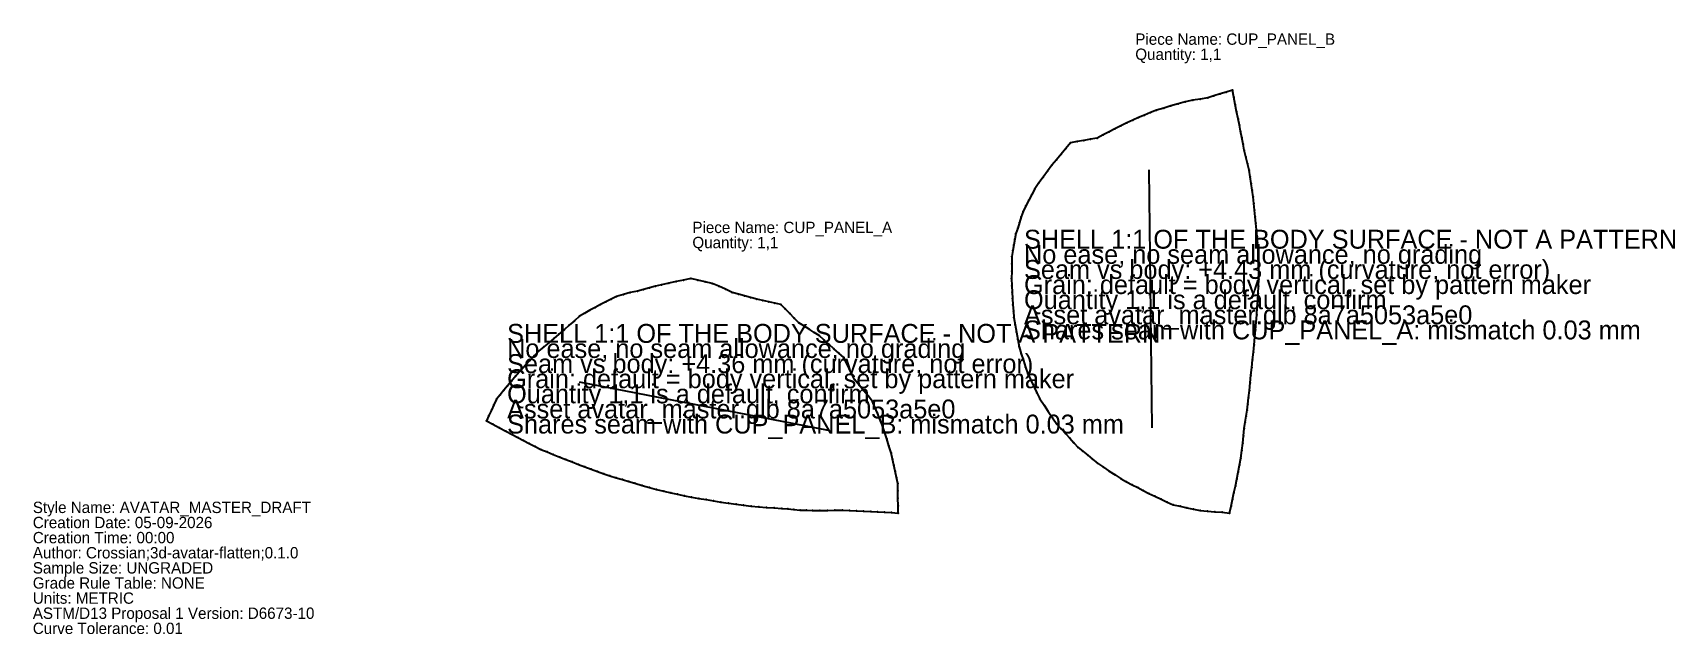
# Model space of a CAD drawing. Extents: x 0 to 434, y -32 to 127.
import ezdxf

# ---------------------------------------------------------------- set-up
doc = ezdxf.new("R2010")
doc.units = 0

# ---------------------------------------------------------------- blocks, each defined once
blk = doc.blocks.new('CUP_PANEL_A')
at = {"layer": '1'}
blk.add_lwpolyline([(108.88, 0), (108.85, 1.95), (108.82, 3.9), (108.79, 5.86), (108.76, 7.82), (108.41, 9.43), (108.05, 11.05), (107.7, 12.67), (107.34, 14.29), (106.98, 15.91), (106.41, 17.76), (105.83, 19.62), (105.24, 21.47), (104.65, 23.33), (104.01, 24.87), (103.37, 26.42), (102.72, 27.97), (102.06, 29.52), (100.91, 30.97), (99.74, 32.41), (98.55, 33.86), (97.35, 35.3), (96.63, 36.75), (95.91, 38.21), (95.18, 39.67), (94.46, 41.11), (93.18, 42.27), (91.89, 43.43), (90.61, 44.59), (89.31, 45.76), (88, 46.93), (86.69, 47.8), (85.33, 48.65), (83.96, 49.49), (82.58, 50.34), (81.39, 51.57), (80.2, 52.79), (79, 54), (77.83, 55.19), (76.24, 55.54), (74.65, 55.89), (73.06, 56.25), (71.47, 56.6), (69.85, 57.05), (68.24, 57.5), (66.62, 57.94), (64.99, 58.38), (63.2, 59.23), (61.45, 60), (59.7, 60.76), (57.81, 61.19), (55.91, 61.63), (54.01, 62.07), (52.07, 61.65), (50.13, 61.24), (48.19, 60.82), (46.26, 60.41), (44.67, 59.99), (43.08, 59.56), (41.49, 59.14), (39.9, 58.72), (38.02, 58.33), (36.22, 57.79), (34.41, 57.26), (32.97, 56.58), (31.53, 55.9), (30.11, 55.19), (28.73, 54.41), (27.35, 53.64), (25.98, 52.86), (24.6, 52.07), (23.23, 50.87), (21.86, 49.68), (20.49, 48.49), (19.13, 47.29), (17.79, 46.18), (16.45, 45.07), (15.12, 43.95), (13.78, 42.84), (12.63, 41.59), (11.48, 40.34), (10.34, 39.09), (9.05, 37.72), (7.79, 36.31), (6.56, 34.89), (5.57, 33.69), (4.59, 32.48), (3.59, 31.28), (2.59, 30.1), (1.95, 28.66), (1.31, 27.23), (0.65, 25.79), (0, 24.37), (1.7, 23.47), (3.39, 22.57), (5.11, 21.65), (6.8, 20.76), (8.3, 19.97), (9.79, 19.18), (11.29, 18.38), (12.85, 17.58), (14.38, 16.84), (16.02, 16.15), (17.65, 15.46), (19.34, 14.78), (21.01, 14.17), (22.68, 13.55), (24.32, 12.88), (25.96, 12.21), (27.65, 11.59), (29.33, 10.98), (31, 10.38), (32.62, 9.84), (34.29, 9.33), (35.95, 8.85), (37.61, 8.36), (39.26, 7.87), (41.16, 7.33), (43.06, 6.79), (44.97, 6.26), (46.88, 5.75), (48.7, 5.36), (50.53, 4.98), (52.36, 4.59), (54.19, 4.22), (56.13, 3.88), (58.08, 3.54), (60.03, 3.2), (62, 2.9), (64, 2.61), (65.99, 2.33), (67.99, 2.06), (69.99, 1.84), (72.02, 1.66), (74.02, 1.49), (76.04, 1.35), (78.06, 1.23), (79.68, 1.09), (81.3, 0.94), (82.95, 0.8), (84.58, 0.73), (86.19, 0.66), (88.17, 0.68), (90.16, 0.7), (92.12, 0.73), (94.1, 0.77), (95.99, 0.68), (97.86, 0.6), (99.74, 0.51), (101.62, 0.42), (103.43, 0.32), (105.25, 0.21), (107.06, 0.11)], close=True, dxfattribs=at)
at = {"layer": '2'}
for p in [(77.83, 55.19), (0, 24.37), (108.88, 0)]:
    blk.add_point(p, dxfattribs=at)
at = {"layer": '3'}
for p in [(48.19, 60.82), (50.13, 61.24), (52.07, 61.65), (54.01, 62.07), (55.91, 61.63), (57.81, 61.19), (32.97, 56.58), (34.41, 57.26), (36.22, 57.79), (38.02, 58.33), (39.9, 58.72), (41.49, 59.14), (43.08, 59.56), (44.67, 59.99), (46.26, 60.41), (59.7, 60.76), (61.45, 60), (63.2, 59.23), (64.99, 58.38), (66.62, 57.94), (68.24, 57.5), (69.85, 57.05), (71.47, 56.6), (25.98, 52.86), (27.35, 53.64), (28.73, 54.41), (30.11, 55.19), (31.53, 55.9), (73.06, 56.25), (74.65, 55.89), (76.24, 55.54), (79, 54), (80.2, 52.79), (20.49, 48.49), (21.86, 49.68), (23.23, 50.87), (24.6, 52.07), (81.39, 51.57), (82.58, 50.34), (83.96, 49.49), (85.33, 48.65), (86.69, 47.8), (15.12, 43.95), (16.45, 45.07), (17.79, 46.18), (19.13, 47.29), (88, 46.93), (89.31, 45.76), (90.61, 44.59), (11.48, 40.34), (12.63, 41.59), (13.78, 42.84), (91.89, 43.43), (93.18, 42.27), (94.46, 41.11), (95.18, 39.67), (6.56, 34.89), (7.79, 36.31), (9.05, 37.72), (10.34, 39.09), (95.91, 38.21), (96.63, 36.75), (97.35, 35.3), (3.59, 31.28), (4.59, 32.48), (5.57, 33.69), (98.55, 33.86), (99.74, 32.41), (100.91, 30.97), (1.31, 27.23), (1.95, 28.66), (2.59, 30.1), (102.06, 29.52), (102.72, 27.97), (103.37, 26.42), (0.65, 25.79), (1.7, 23.47), (3.39, 22.57), (104.01, 24.87), (104.65, 23.33), (5.11, 21.65), (6.8, 20.76), (8.3, 19.97), (9.79, 19.18), (11.29, 18.38), (12.85, 17.58), (105.24, 21.47), (105.83, 19.62), (106.41, 17.76), (14.38, 16.84), (16.02, 16.15), (17.65, 15.46), (19.34, 14.78), (21.01, 14.17), (22.68, 13.55), (106.98, 15.91), (107.34, 14.29), (24.32, 12.88), (25.96, 12.21), (27.65, 11.59), (29.33, 10.98), (31, 10.38), (32.62, 9.84), (34.29, 9.33), (35.95, 8.85), (107.7, 12.67), (108.05, 11.05), (108.41, 9.43), (37.61, 8.36), (39.26, 7.87), (41.16, 7.33), (43.06, 6.79), (44.97, 6.26), (46.88, 5.75), (48.7, 5.36), (50.53, 4.98), (52.36, 4.59), (108.76, 7.82), (108.79, 5.86), (54.19, 4.22), (56.13, 3.88), (58.08, 3.54), (60.03, 3.2), (62, 2.9), (64, 2.61), (65.99, 2.33), (67.99, 2.06), (69.99, 1.84), (72.02, 1.66), (74.02, 1.49), (76.04, 1.35), (78.06, 1.23), (79.68, 1.09), (81.3, 0.94), (82.95, 0.8), (84.58, 0.73), (86.19, 0.66), (88.17, 0.68), (90.16, 0.7), (92.12, 0.73), (94.1, 0.77), (95.99, 0.68), (97.86, 0.6), (99.74, 0.51), (101.62, 0.42), (103.43, 0.32), (105.25, 0.21), (107.06, 0.11), (108.82, 3.9), (108.85, 1.95)]:
    blk.add_point(p, dxfattribs=at)
at = {"layer": '7'}
blk.add_line((24.53, 34.68), (90.36, 21.9), dxfattribs=at)
at = {"layer": '84'}
blk.add_lwpolyline([(108.88, 0), (108.85, 1.95), (108.82, 3.9), (108.79, 5.86), (108.76, 7.82), (108.41, 9.43), (108.05, 11.05), (107.7, 12.67), (107.34, 14.29), (106.98, 15.91), (106.41, 17.76), (105.83, 19.62), (105.24, 21.47), (104.65, 23.33), (104.01, 24.87), (103.37, 26.42), (102.72, 27.97), (102.06, 29.52), (100.91, 30.97), (99.74, 32.41), (98.55, 33.86), (97.35, 35.3), (96.63, 36.75), (95.91, 38.21), (95.18, 39.67), (94.46, 41.11), (93.18, 42.27), (91.89, 43.43), (90.61, 44.59), (89.31, 45.76), (88, 46.93), (86.69, 47.8), (85.33, 48.65), (83.96, 49.49), (82.58, 50.34), (81.39, 51.57), (80.2, 52.79), (79, 54), (77.83, 55.19), (76.24, 55.54), (74.65, 55.89), (73.06, 56.25), (71.47, 56.6), (69.85, 57.05), (68.24, 57.5), (66.62, 57.94), (64.99, 58.38), (63.2, 59.23), (61.45, 60), (59.7, 60.76), (57.81, 61.19), (55.91, 61.63), (54.01, 62.07), (52.07, 61.65), (50.13, 61.24), (48.19, 60.82), (46.26, 60.41), (44.67, 59.99), (43.08, 59.56), (41.49, 59.14), (39.9, 58.72), (38.02, 58.33), (36.22, 57.79), (34.41, 57.26), (32.97, 56.58), (31.53, 55.9), (30.11, 55.19), (28.73, 54.41), (27.35, 53.64), (25.98, 52.86), (24.6, 52.07), (23.23, 50.87), (21.86, 49.68), (20.49, 48.49), (19.13, 47.29), (17.79, 46.18), (16.45, 45.07), (15.12, 43.95), (13.78, 42.84), (12.63, 41.59), (11.48, 40.34), (10.34, 39.09), (9.05, 37.72), (7.79, 36.31), (6.56, 34.89), (5.57, 33.69), (4.59, 32.48), (3.59, 31.28), (2.59, 30.1), (1.95, 28.66), (1.31, 27.23), (0.65, 25.79), (0, 24.37), (1.7, 23.47), (3.39, 22.57), (5.11, 21.65), (6.8, 20.76), (8.3, 19.97), (9.79, 19.18), (11.29, 18.38), (12.85, 17.58), (14.38, 16.84), (16.02, 16.15), (17.65, 15.46), (19.34, 14.78), (21.01, 14.17), (22.68, 13.55), (24.32, 12.88), (25.96, 12.21), (27.65, 11.59), (29.33, 10.98), (31, 10.38), (32.62, 9.84), (34.29, 9.33), (35.95, 8.85), (37.61, 8.36), (39.26, 7.87), (41.16, 7.33), (43.06, 6.79), (44.97, 6.26), (46.88, 5.75), (48.7, 5.36), (50.53, 4.98), (52.36, 4.59), (54.19, 4.22), (56.13, 3.88), (58.08, 3.54), (60.03, 3.2), (62, 2.9), (64, 2.61), (65.99, 2.33), (67.99, 2.06), (69.99, 1.84), (72.02, 1.66), (74.02, 1.49), (76.04, 1.35), (78.06, 1.23), (79.68, 1.09), (81.3, 0.94), (82.95, 0.8), (84.58, 0.73), (86.19, 0.66), (88.17, 0.68), (90.16, 0.7), (92.12, 0.73), (94.1, 0.77), (95.99, 0.68), (97.86, 0.6), (99.74, 0.51), (101.62, 0.42), (103.43, 0.32), (105.25, 0.21), (107.06, 0.11)], close=True, dxfattribs=at)
at = {"layer": '1'}
for s, p in [('Piece Name: CUP_PANEL_A', (54.44, 74.07)), ('Quantity: 1,1', (54.44, 70.07))]:
    blk.add_text(s, height=3, dxfattribs=at).set_placement(p)
at = {"layer": '15'}
for s, p in [('SHELL 1:1 OF THE BODY SURFACE - NOT A PATTERN', (5.44, 45.03)), ('No ease, no seam allowance, no grading', (5.44, 41.03)), ('Seam vs body: +4.36 mm (curvature, not error)', (5.44, 37.03)), ('Grain: default = body vertical, set by pattern maker', (5.44, 33.03)), ('Quantity 1,1 is a default, confirm', (5.44, 29.03)), ('Asset avatar_master.glb 8a7a5053a5e0', (5.44, 25.03)), ('Shares seam with CUP_PANEL_B: mismatch 0.03 mm', (5.44, 21.03))]:
    blk.add_text(s, height=5, dxfattribs=at).set_placement(p)
blk = doc.blocks.new('CUP_PANEL_B')
at = {"layer": '1'}
blk.add_lwpolyline([(58.38, 111.88), (56.76, 111.37), (55.13, 110.86), (53.5, 110.34), (51.86, 109.82), (49.87, 109.51), (47.88, 109.2), (45.9, 108.82), (44, 108.27), (42.11, 107.71), (40.22, 107.15), (38.33, 106.59), (36.75, 105.93), (35.17, 105.27), (33.57, 104.6), (32.01, 103.91), (30.44, 103.22), (28.88, 102.42), (27.31, 101.62), (25.76, 100.82), (24.21, 100.02), (22.66, 99.21), (20.89, 98.9), (19.11, 98.58), (17.33, 98.27), (15.57, 97.94), (14.33, 96.45), (13.1, 94.96), (11.86, 93.47), (10.63, 91.99), (9.5, 90.43), (8.36, 88.87), (7.22, 87.32), (6.09, 85.77), (5.32, 84.27), (4.55, 82.78), (3.78, 81.28), (3.02, 79.78), (2.54, 78.32), (2.07, 76.86), (1.6, 75.4), (1.13, 73.94), (0.86, 72.43), (0.59, 70.92), (0.32, 69.42), (0.05, 67.91), (0.04, 65.96), (0.02, 64.02), (0, 62.07), (0.02, 60.11), (0.11, 58.44), (0.21, 56.77), (0.32, 55.1), (0.45, 53.43), (0.59, 51.76), (0.9, 49.81), (1.26, 47.84), (1.62, 45.89), (1.98, 43.94), (2.54, 42.16), (3.11, 40.38), (3.69, 38.59), (4.27, 36.82), (5.06, 35.16), (5.85, 33.5), (6.64, 31.84), (7.44, 30.19), (8.57, 28.51), (9.7, 26.83), (10.83, 25.15), (11.96, 23.48), (13.09, 22.26), (14.22, 21.04), (15.35, 19.82), (16.48, 18.6), (17.61, 17.38), (18.86, 16.33), (20.14, 15.3), (21.42, 14.26), (22.69, 13.22), (24.25, 12.15), (25.8, 11.11), (27.36, 10.07), (28.92, 9.03), (30.39, 8.25), (31.86, 7.48), (33.34, 6.72), (34.81, 5.95), (36.28, 5.19), (37.9, 4.43), (39.52, 3.67), (41.13, 2.91), (42.74, 2.15), (44.53, 1.78), (46.31, 1.41), (48.1, 1.03), (49.89, 0.67), (51.83, 0.51), (53.77, 0.35), (55.71, 0.19), (57.65, 0), (58.03, 1.78), (58.41, 3.56), (58.79, 5.35), (59.16, 7.13), (59.52, 8.98), (59.89, 10.83), (60.25, 12.68), (60.61, 14.54), (60.86, 16.51), (61.1, 18.45), (61.31, 20.43), (61.51, 22.4), (61.77, 24), (62.02, 25.6), (62.25, 27.22), (62.47, 28.83), (62.68, 30.44), (62.89, 32.46), (63.1, 34.48), (63.3, 36.5), (63.5, 38.52), (63.74, 40.51), (63.95, 42.52), (64.15, 44.53), (64.35, 46.53), (64.53, 48.49), (64.67, 50.46), (64.82, 52.44), (64.96, 54.41), (65.09, 56.25), (65.19, 58.12), (65.29, 59.98), (65.4, 61.85), (65.36, 63.83), (65.3, 65.8), (65.24, 67.77), (65.17, 69.75), (65.03, 71.47), (64.89, 73.19), (64.75, 74.91), (64.6, 76.65), (64.39, 78.36), (64.21, 80.12), (64.03, 81.89), (63.84, 83.69), (63.61, 85.45), (63.38, 87.21), (63.08, 88.97), (62.78, 90.72), (62.36, 92.5), (61.94, 94.23), (61.53, 95.96), (61.22, 97.63), (60.9, 99.32), (60.56, 100.99), (60.23, 102.65), (59.9, 104.32), (59.51, 106.19), (59.13, 108.11), (58.75, 110)], close=True, dxfattribs=at)
at = {"layer": '2'}
for p in [(58.38, 111.88), (15.57, 97.94), (57.65, 0)]:
    blk.add_point(p, dxfattribs=at)
at = {"layer": '3'}
for p in [(45.9, 108.82), (47.88, 109.2), (49.87, 109.51), (51.86, 109.82), (53.5, 110.34), (55.13, 110.86), (56.76, 111.37), (58.75, 110), (33.57, 104.6), (35.17, 105.27), (36.75, 105.93), (38.33, 106.59), (40.22, 107.15), (42.11, 107.71), (44, 108.27), (59.13, 108.11), (59.51, 106.19), (59.9, 104.32), (24.21, 100.02), (25.76, 100.82), (27.31, 101.62), (28.88, 102.42), (30.44, 103.22), (32.01, 103.91), (60.23, 102.65), (60.56, 100.99), (14.33, 96.45), (17.33, 98.27), (19.11, 98.58), (20.89, 98.9), (22.66, 99.21), (60.9, 99.32), (61.22, 97.63), (61.53, 95.96), (10.63, 91.99), (11.86, 93.47), (13.1, 94.96), (61.94, 94.23), (62.36, 92.5), (7.22, 87.32), (8.36, 88.87), (9.5, 90.43), (62.78, 90.72), (63.08, 88.97), (63.38, 87.21), (4.55, 82.78), (5.32, 84.27), (6.09, 85.77), (63.61, 85.45), (63.84, 83.69), (2.54, 78.32), (3.02, 79.78), (3.78, 81.28), (64.03, 81.89), (64.21, 80.12), (64.39, 78.36), (1.13, 73.94), (1.6, 75.4), (2.07, 76.86), (64.6, 76.65), (64.75, 74.91), (0.59, 70.92), (0.86, 72.43), (64.89, 73.19), (65.03, 71.47), (65.17, 69.75), (0.04, 65.96), (0.05, 67.91), (0.32, 69.42), (65.24, 67.77), (65.3, 65.8), (0, 62.07), (0.02, 64.02), (65.36, 63.83), (65.4, 61.85), (0.02, 60.11), (0.11, 58.44), (0.21, 56.77), (65.19, 58.12), (65.29, 59.98), (0.32, 55.1), (0.45, 53.43), (64.82, 52.44), (64.96, 54.41), (65.09, 56.25), (0.59, 51.76), (0.9, 49.81), (1.26, 47.84), (64.53, 48.49), (64.67, 50.46), (1.62, 45.89), (1.98, 43.94), (64.15, 44.53), (64.35, 46.53), (2.54, 42.16), (3.11, 40.38), (63.74, 40.51), (63.95, 42.52), (3.69, 38.59), (4.27, 36.82), (5.06, 35.16), (63.3, 36.5), (63.5, 38.52), (5.85, 33.5), (6.64, 31.84), (62.68, 30.44), (62.89, 32.46), (63.1, 34.48), (7.44, 30.19), (8.57, 28.51), (9.7, 26.83), (62.25, 27.22), (62.47, 28.83), (10.83, 25.15), (11.96, 23.48), (13.09, 22.26), (61.51, 22.4), (61.77, 24), (62.02, 25.6), (14.22, 21.04), (15.35, 19.82), (16.48, 18.6), (17.61, 17.38), (61.1, 18.45), (61.31, 20.43), (18.86, 16.33), (20.14, 15.3), (21.42, 14.26), (22.69, 13.22), (60.61, 14.54), (60.86, 16.51), (24.25, 12.15), (25.8, 11.11), (27.36, 10.07), (28.92, 9.03), (59.52, 8.98), (59.89, 10.83), (60.25, 12.68), (30.39, 8.25), (31.86, 7.48), (33.34, 6.72), (34.81, 5.95), (36.28, 5.19), (37.9, 4.43), (58.79, 5.35), (59.16, 7.13), (39.52, 3.67), (41.13, 2.91), (42.74, 2.15), (44.53, 1.78), (46.31, 1.41), (48.1, 1.03), (49.89, 0.67), (51.83, 0.51), (53.77, 0.35), (55.71, 0.19), (58.03, 1.78), (58.41, 3.56)]:
    blk.add_point(p, dxfattribs=at)
at = {"layer": '7'}
blk.add_line((36.26, 90.82), (37.09, 22.52), dxfattribs=at)
at = {"layer": '84'}
blk.add_lwpolyline([(58.38, 111.88), (56.76, 111.37), (55.13, 110.86), (53.5, 110.34), (51.86, 109.82), (49.87, 109.51), (47.88, 109.2), (45.9, 108.82), (44, 108.27), (42.11, 107.71), (40.22, 107.15), (38.33, 106.59), (36.75, 105.93), (35.17, 105.27), (33.57, 104.6), (32.01, 103.91), (30.44, 103.22), (28.88, 102.42), (27.31, 101.62), (25.76, 100.82), (24.21, 100.02), (22.66, 99.21), (20.89, 98.9), (19.11, 98.58), (17.33, 98.27), (15.57, 97.94), (14.33, 96.45), (13.1, 94.96), (11.86, 93.47), (10.63, 91.99), (9.5, 90.43), (8.36, 88.87), (7.22, 87.32), (6.09, 85.77), (5.32, 84.27), (4.55, 82.78), (3.78, 81.28), (3.02, 79.78), (2.54, 78.32), (2.07, 76.86), (1.6, 75.4), (1.13, 73.94), (0.86, 72.43), (0.59, 70.92), (0.32, 69.42), (0.05, 67.91), (0.04, 65.96), (0.02, 64.02), (0, 62.07), (0.02, 60.11), (0.11, 58.44), (0.21, 56.77), (0.32, 55.1), (0.45, 53.43), (0.59, 51.76), (0.9, 49.81), (1.26, 47.84), (1.62, 45.89), (1.98, 43.94), (2.54, 42.16), (3.11, 40.38), (3.69, 38.59), (4.27, 36.82), (5.06, 35.16), (5.85, 33.5), (6.64, 31.84), (7.44, 30.19), (8.57, 28.51), (9.7, 26.83), (10.83, 25.15), (11.96, 23.48), (13.09, 22.26), (14.22, 21.04), (15.35, 19.82), (16.48, 18.6), (17.61, 17.38), (18.86, 16.33), (20.14, 15.3), (21.42, 14.26), (22.69, 13.22), (24.25, 12.15), (25.8, 11.11), (27.36, 10.07), (28.92, 9.03), (30.39, 8.25), (31.86, 7.48), (33.34, 6.72), (34.81, 5.95), (36.28, 5.19), (37.9, 4.43), (39.52, 3.67), (41.13, 2.91), (42.74, 2.15), (44.53, 1.78), (46.31, 1.41), (48.1, 1.03), (49.89, 0.67), (51.83, 0.51), (53.77, 0.35), (55.71, 0.19), (57.65, 0), (58.03, 1.78), (58.41, 3.56), (58.79, 5.35), (59.16, 7.13), (59.52, 8.98), (59.89, 10.83), (60.25, 12.68), (60.61, 14.54), (60.86, 16.51), (61.1, 18.45), (61.31, 20.43), (61.51, 22.4), (61.77, 24), (62.02, 25.6), (62.25, 27.22), (62.47, 28.83), (62.68, 30.44), (62.89, 32.46), (63.1, 34.48), (63.3, 36.5), (63.5, 38.52), (63.74, 40.51), (63.95, 42.52), (64.15, 44.53), (64.35, 46.53), (64.53, 48.49), (64.67, 50.46), (64.82, 52.44), (64.96, 54.41), (65.09, 56.25), (65.19, 58.12), (65.29, 59.98), (65.4, 61.85), (65.36, 63.83), (65.3, 65.8), (65.24, 67.77), (65.17, 69.75), (65.03, 71.47), (64.89, 73.19), (64.75, 74.91), (64.6, 76.65), (64.39, 78.36), (64.21, 80.12), (64.03, 81.89), (63.84, 83.69), (63.61, 85.45), (63.38, 87.21), (63.08, 88.97), (62.78, 90.72), (62.36, 92.5), (61.94, 94.23), (61.53, 95.96), (61.22, 97.63), (60.9, 99.32), (60.56, 100.99), (60.23, 102.65), (59.9, 104.32), (59.51, 106.19), (59.13, 108.11), (58.75, 110)], close=True, dxfattribs=at)
at = {"layer": '1'}
for s, p in [('Piece Name: CUP_PANEL_B', (32.7, 123.88)), ('Quantity: 1,1', (32.7, 119.88))]:
    blk.add_text(s, height=3, dxfattribs=at).set_placement(p)
at = {"layer": '15'}
for s, p in [('SHELL 1:1 OF THE BODY SURFACE - NOT A PATTERN', (3.27, 69.94)), ('No ease, no seam allowance, no grading', (3.27, 65.94)), ('Seam vs body: +4.43 mm (curvature, not error)', (3.27, 61.94)), ('Grain: default = body vertical, set by pattern maker', (3.27, 57.94)), ('Quantity 1,1 is a default, confirm', (3.27, 53.94)), ('Asset avatar_master.glb 8a7a5053a5e0', (3.27, 49.94)), ('Shares seam with CUP_PANEL_A: mismatch 0.03 mm', (3.27, 45.94))]:
    blk.add_text(s, height=5, dxfattribs=at).set_placement(p)

msp = doc.modelspace()

# ---------------------------------------------------------------- block references
at = {"layer": '1'}
for name, p in [('CUP_PANEL_B', (258.88, 0)), ('CUP_PANEL_A', (120, 0))]:
    msp.add_blockref(name, p, dxfattribs=at)

# ---------------------------------------------------------------- texts
for s, p in [('Style Name: AVATAR_MASTER_DRAFT', (0, 0)), ('Creation Date: 05-09-2026', (0, -4)), ('Creation Time: 00:00', (0, -8)), ('Author: Crossian;3d-avatar-flatten;0.1.0', (0, -12)), ('Sample Size: UNGRADED', (0, -16)), ('Grade Rule Table: NONE', (0, -20)), ('Units: METRIC', (0, -24)), ('ASTM/D13 Proposal 1 Version: D6673-10', (0, -28)), ('Curve Tolerance: 0.01', (0, -32))]:
    msp.add_text(s, height=3, dxfattribs=at).set_placement(p)

doc.saveas('drawing.dxf')
